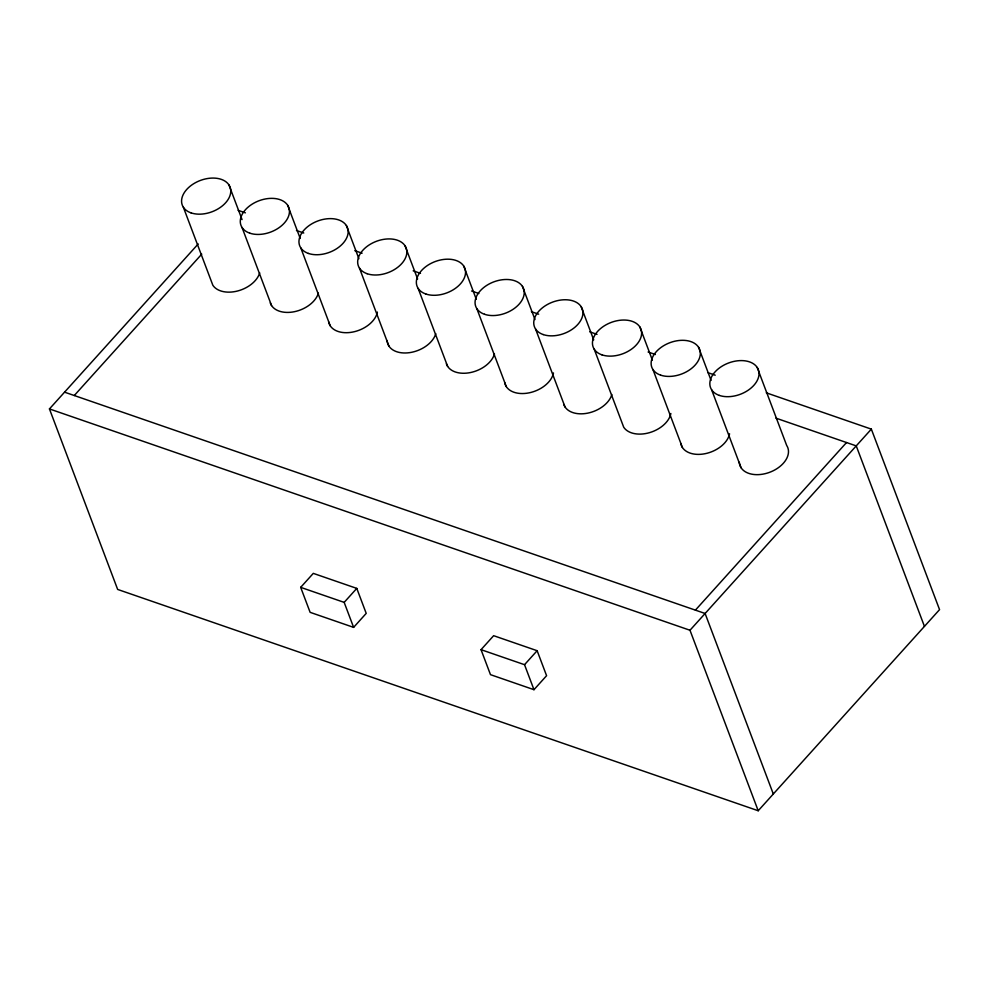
<?xml version="1.0" encoding="UTF-8"?>
<svg xmlns="http://www.w3.org/2000/svg" width="989" height="989" viewBox="0 0 989 989"><rect width="100%" height="100%" fill="white"/><g stroke="black" fill="none" stroke-linecap="round" stroke-linejoin="round"><path stroke-width="1.48" d="M766.29 392.831L871.346 429.127L939.55 609.632L758.204 810.745L117.654 589.432L49.45 408.927L198.208 243.949M74.274 395.526L201.744 254.148M300.681 587.355L313.29 573.373L356.782 588.393L366.214 613.378L353.617 627.372L310.126 612.339L300.681 587.355L344.172 602.375L353.617 627.372M344.172 602.375L356.782 588.393M481.037 649.674L493.647 635.692L537.138 650.713L546.583 675.697L533.973 689.692L490.482 674.659L481.037 649.674L524.529 664.695L533.973 689.692M524.529 664.695L537.138 650.713M695.403 610.139L846.522 442.54M758.204 810.745L689.988 630.253L871.346 429.127M238.102 210.323L245.396 212.845M296.465 230.499L303.759 233.021M354.828 250.662L362.122 253.184M413.192 270.825L420.486 273.347M471.555 290.989L478.849 293.51M531.377 311.659L538.671 314.181M589.741 331.834L597.035 334.356M648.104 351.997L655.398 354.519M707.926 372.668L715.22 375.19M775.982 418.162L856.239 445.891L924.443 626.396M64.557 392.163L705.108 613.489L773.311 793.994M49.45 408.927L689.988 630.253M757.215 367.488L786.688 445.458A25.529 16.714 -20.7 0 1 769.022 472.532A25.529 16.714 -20.7 0 1 739.302 462.222M698.531 347.201L711.079 380.419M711.635 389.802L741.095 467.785M639.834 326.926L652.381 360.132M652.938 369.527L682.398 447.498M581.136 306.639L593.684 339.857M594.241 349.241L623.713 427.223A25.529 16.714 -20.7 0 0 649.538 432.65A25.529 16.714 -20.7 0 0 670.863 413.489M522.439 286.365L534.987 319.571M535.543 328.966L565.016 406.936M463.742 266.078L476.29 299.296M476.859 308.679L506.319 386.662M405.045 245.804L417.605 279.009M418.162 288.405L447.621 366.375M346.36 225.517L358.908 258.735M359.464 268.118L388.924 346.101M287.663 205.242L300.211 238.448M300.767 247.843L330.239 325.814M228.966 184.955L242.058 219.607M242.07 227.557L271.542 305.539M183.385 207.282L212.845 285.252A25.529 16.714 -20.7 0 0 237.793 290.939A25.529 16.714 -20.7 0 0 259.699 272.828M318.384 293.103A25.529 16.714 -20.7 0 1 294.363 311.708A25.529 16.714 -20.7 0 1 270.294 302.931M377.39 312.079A25.529 16.714 -20.7 0 1 352.85 332.032A25.529 16.714 -20.7 0 1 328.62 321.759M435.778 333.664A25.529 16.714 -20.7 0 1 409.557 352.653A25.529 16.714 -20.7 0 1 387.132 340.537M494.475 353.951A25.529 16.714 -20.7 0 1 470.443 372.556A25.529 16.714 -20.7 0 1 446.373 363.767M553.481 372.927A25.529 16.714 -20.7 0 1 528.942 392.88A25.529 16.714 -20.7 0 1 504.699 382.607M611.857 394.512A25.529 16.714 -20.7 0 1 587.837 413.118A25.529 16.714 -20.7 0 1 563.767 404.328M729.561 433.763A25.529 16.714 -20.7 0 1 705.021 453.716A25.529 16.714 -20.7 0 1 680.791 443.443M191.062 212.882A25.529 16.714 -20.7 0 0 230.536 193.547A25.529 16.714 -20.7 0 0 196.922 181.927A25.529 16.714 -20.7 0 0 191.062 212.882M249.76 233.157A25.529 16.714 -20.7 0 0 289.233 213.822A25.529 16.714 -20.7 0 0 255.619 202.213A25.529 16.714 -20.7 0 0 249.76 233.157M308.444 253.444A25.529 16.714 -20.7 0 0 347.93 234.109A25.529 16.714 -20.7 0 0 314.304 222.488A25.529 16.714 -20.7 0 0 308.444 253.444M367.142 273.718A25.529 16.714 -20.7 0 0 406.627 254.383A25.529 16.714 -20.7 0 0 373.001 242.775A25.529 16.714 -20.7 0 0 367.142 273.718M425.839 294.005A25.529 16.714 -20.7 0 0 465.325 274.67A25.529 16.714 -20.7 0 0 431.699 263.049A25.529 16.714 -20.7 0 0 425.839 294.005M484.536 314.279A25.529 16.714 -20.7 0 0 524.009 294.945A25.529 16.714 -20.7 0 0 490.396 283.336A25.529 16.714 -20.7 0 0 484.536 314.279M543.233 334.566A25.529 16.714 -20.7 0 0 582.706 315.231A25.529 16.714 -20.7 0 0 549.093 303.611A25.529 16.714 -20.7 0 0 543.233 334.566M601.93 354.841A25.529 16.714 -20.7 0 0 641.404 335.506A25.529 16.714 -20.7 0 0 607.778 323.898A25.529 16.714 -20.7 0 0 601.93 354.841M660.615 375.128A25.529 16.714 -20.7 0 0 700.101 355.793A25.529 16.714 -20.7 0 0 666.475 344.172A25.529 16.714 -20.7 0 0 660.615 375.128M719.312 395.402A25.529 16.714 -20.7 0 0 758.798 376.067A25.529 16.714 -20.7 0 0 725.172 364.459A25.529 16.714 -20.7 0 0 719.312 395.402"/></g></svg>
